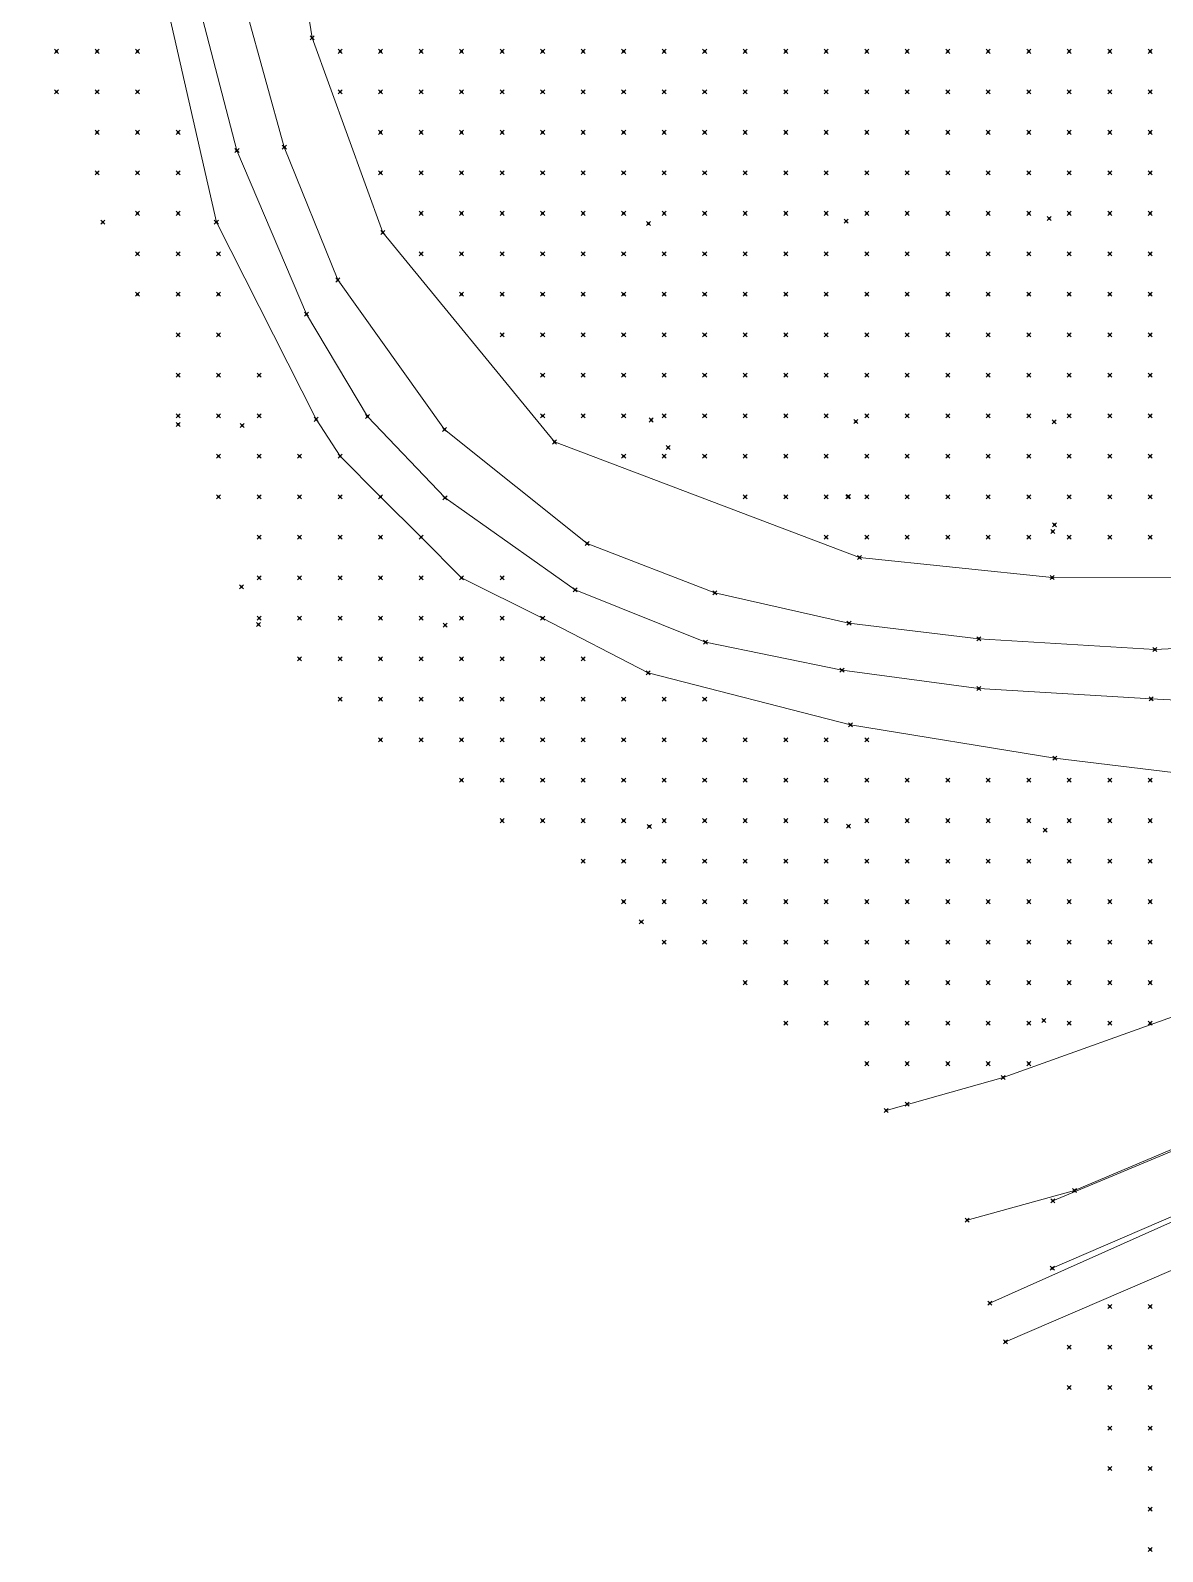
# Model space of a CAD drawing. Header units: metres. Extents: x 441556 to 446409, y 432338 to 461058.
# Drawn here: x 445752.1 to 445835.9, y 433836.1 to 433948.8 of the extents above; entities that cross this region are included whole.
import ezdxf

# ---------------------------------------------------------------- set-up
doc = ezdxf.new("R2010")
doc.units = ezdxf.units.M
doc.header["$MEASUREMENT"] = 0
doc.header["$PDMODE"] = 35
doc.header["$PDSIZE"] = 0.15
for name, color, linetype, lineweight in [('DTM-BRE-RevN_0YP_BREAKLINE', 1, 'Continuous', 0), ('DTM-BRE-RevN_GRP_CANAL', 2, 'Continuous', 0), ('DTM-BRE-RevN_GRP_CANAL IRIGATIE JOS', 2, 'Continuous', 0), ('DTM-BRE-RevN_GRP_CANAL IRIGATIE SUS', 2, 'Continuous', 0), ('DTM-BRE-RevN_GRP_DIG', 2, 'Continuous', 0), ('DTM-BRE-RevN_GRP_DRUM DE PIATRA', 2, 'Continuous', 0), ('DTM-BRE-RevN_GRP_PLATFORMA BETON', 2, 'Continuous', 0), ('DTM-BRE-RevN_GRP_TALUZ JOS', 2, 'Continuous', 0), ('DTM-NOK-RevN_LIDAR_co_lidar', 91, 'Continuous', 0), ('DTM-NOK-RevN_RTK', 32, 'Continuous', 0)]:
    doc.layers.add(name, color=color, linetype=linetype, lineweight=lineweight)

msp = doc.modelspace()

# ---------------------------------------------------------------- linework, layer by layer
at = {"layer": 'DTM-BRE-RevN_0YP_BREAKLINE'}
msp.add_polyline3d([(445797.813, 433901.211, 320.242), (445790.008, 433905.262, 320.172), (445784.009, 433908.262, 320.674), (445781.01, 433911.261, 320.292), (445778.011, 433914.261, 320.198), (445775.011, 433917.26, 320.321), (445773.24, 433919.996, 320.562)], dxfattribs=at)
at = {"layer": 'DTM-BRE-RevN_GRP_CANAL'}
for p, q in [((445764.684, 433950.249, 318.41), (445767.376, 433939.9, 318.385)), ((445768.064, 433950.32, 318.457), (445770.881, 433940.158, 318.447)), ((445767.376, 433939.9, 318.385), (445772.524, 433927.789, 318.428)), ((445770.881, 433940.158, 318.447), (445774.836, 433930.317, 318.433)), ((445774.836, 433930.317, 318.433), (445782.749, 433919.242, 318.426)), ((445772.524, 433927.789, 318.428), (445777.048, 433920.216, 318.444)), ((445777.048, 433920.216, 318.444), (445782.779, 433914.176, 318.377)), ((445782.749, 433919.242, 318.426), (445793.308, 433910.806, 318.394)), ((445782.779, 433914.176, 318.377), (445792.42, 433907.369, 318.314)), ((445793.308, 433910.806, 318.394), (445802.757, 433907.137, 318.403)), ((445792.42, 433907.369, 318.314), (445802.066, 433903.496, 318.284)), ((445802.757, 433907.137, 318.403), (445812.69, 433904.898, 318.315)), ((445812.69, 433904.898, 318.315), (445822.304, 433903.747, 318.284)), ((445822.304, 433903.747, 318.284), (445835.345, 433902.949, 318.261)), ((445802.066, 433903.496, 318.284), (445812.174, 433901.413, 318.255)), ((445835.345, 433902.949, 318.261), (445840.659, 433903.199, 318.254)), ((445812.174, 433901.413, 318.255), (445822.294, 433900.059, 318.19)), ((445822.294, 433900.059, 318.19), (445835.074, 433899.282, 318.124)), ((445835.074, 433899.282, 318.124), (445838.571, 433899.117, 318.025))]:
    msp.add_line(p, q, dxfattribs=at)
at = {"layer": 'DTM-BRE-RevN_GRP_CANAL IRIGATIE JOS'}
for p, q in [((445765.849, 433934.606, 320.417), (445752.083, 433995.114, 321.582)), ((445773.24, 433919.996, 320.562), (445765.849, 433934.606, 320.417)), ((445812.808, 433897.358, 320.792), (445797.813, 433901.211, 320.242)), ((445827.927, 433894.899, 321.208), (445812.808, 433897.358, 320.792)), ((445843.109, 433893.048, 321.722), (445827.927, 433894.899, 321.208))]:
    msp.add_line(p, q, dxfattribs=at)
at = {"layer": 'DTM-BRE-RevN_GRP_CANAL IRIGATIE SUS'}
for p, q in [((445770.462, 433963.699, 321.409), (445772.935, 433948.251, 321.126)), ((445772.935, 433948.251, 321.126), (445778.175, 433933.843, 321.134)), ((445778.175, 433933.843, 321.134), (445790.892, 433918.317, 321.167)), ((445790.892, 433918.317, 321.167), (445813.47, 433909.765, 321.603)), ((445813.47, 433909.765, 321.603), (445827.741, 433908.27, 321.714)), ((445827.741, 433908.27, 321.714), (445842.373, 433908.329, 322.098))]:
    msp.add_line(p, q, dxfattribs=at)
at = {"layer": 'DTM-BRE-RevN_GRP_DIG'}
for p, q in [((445844.659, 433869.349, 325.763), (445829.394, 433862.872, 325.707)), ((445829.394, 433862.872, 325.707), (445821.437, 433860.667, 325.769))]:
    msp.add_line(p, q, dxfattribs=at)
at = {"layer": 'DTM-BRE-RevN_GRP_DRUM DE PIATRA'}
for p, q in [((445842.811, 433868.383, 326.051), (445827.781, 433862.103, 326.04)), ((445842.866, 433863.665, 326.249), (445827.744, 433857.111, 326.196))]:
    msp.add_line(p, q, dxfattribs=at)
at = {"layer": 'DTM-BRE-RevN_GRP_PLATFORMA BETON'}
for p, q in [((445841.264, 433862.637, 325.959), (445823.122, 433854.526, 325.874)), ((445842.483, 433859.512, 323.936), (445824.268, 433851.672, 324.063))]:
    msp.add_line(p, q, dxfattribs=at)
at = {"layer": 'DTM-BRE-RevN_GRP_TALUZ JOS'}
for p, q in [((445838.289, 433876.328, 321.946), (445824.1, 433871.25, 321.965)), ((445824.1, 433871.25, 321.965), (445815.448, 433868.805, 322.644))]:
    msp.add_line(p, q, dxfattribs=at)
at = {"layer": 'DTM-NOK-RevN_LIDAR_co_lidar'}
for p in [(445754.016, 433947.254, 322.286), (445757.015, 433947.254, 321.049), (445760.014, 433947.254, 320.78), (445775.011, 433947.254, 321.949), (445778.011, 433947.254, 322.183), (445781.01, 433947.254, 323.155), (445784.009, 433947.254, 323.253), (445787.009, 433947.254, 322.85), (445790.008, 433947.254, 322.71), (445793.008, 433947.254, 322.605), (445796.007, 433947.254, 322.399), (445799.006, 433947.254, 322.254), (445802.006, 433947.254, 322.212), (445805.005, 433947.254, 322.204), (445808.004, 433947.254, 322.203), (445811.004, 433947.254, 322.255), (445814.003, 433947.254, 322.288), (445817.003, 433947.254, 322.363), (445820.002, 433947.254, 322.399), (445823.001, 433947.254, 322.423), (445826.001, 433947.254, 322.465), (445829, 433947.254, 322.458), (445832, 433947.254, 322.449), (445834.999, 433947.254, 322.439), (445754.016, 433944.254, 322.491), (445757.015, 433944.254, 321.063), (445760.014, 433944.254, 320.739), (445775.011, 433944.254, 321.609), (445778.011, 433944.254, 321.998), (445781.01, 433944.254, 322.64), (445784.009, 433944.254, 323.088), (445787.009, 433944.254, 322.793), (445790.008, 433944.254, 322.597), (445793.008, 433944.254, 322.494), (445796.007, 433944.254, 322.336), (445799.006, 433944.254, 322.221), (445802.006, 433944.254, 322.188), (445805.005, 433944.254, 322.182), (445808.004, 433944.254, 322.194), (445811.004, 433944.254, 322.219), (445814.003, 433944.254, 322.264), (445817.003, 433944.254, 322.327), (445820.002, 433944.254, 322.355), (445823.001, 433944.254, 322.383), (445826.001, 433944.254, 322.419), (445829, 433944.254, 322.442), (445832, 433944.254, 322.432), (445834.999, 433944.254, 322.427), (445757.015, 433941.255, 321.263), (445760.014, 433941.255, 320.748), (445763.014, 433941.255, 320.304), (445778.011, 433941.255, 321.888), (445781.01, 433941.255, 322.047), (445784.009, 433941.255, 322.534), (445787.009, 433941.255, 322.66), (445790.008, 433941.255, 322.474), (445793.008, 433941.255, 322.411), (445796.007, 433941.255, 322.297), (445799.006, 433941.255, 322.209), (445802.006, 433941.255, 322.159), (445805.005, 433941.255, 322.13), (445808.004, 433941.255, 322.154), (445811.004, 433941.255, 322.193), (445814.003, 433941.255, 322.244), (445817.003, 433941.255, 322.303), (445820.002, 433941.255, 322.351), (445823.001, 433941.255, 322.389), (445826.001, 433941.255, 322.454), (445829, 433941.255, 322.49), (445832, 433941.255, 322.488), (445834.999, 433941.255, 322.486), (445757.015, 433938.256, 321.468), (445760.014, 433938.256, 320.74), (445763.014, 433938.256, 320.463), (445778.011, 433938.256, 321.599), (445781.01, 433938.256, 321.898), (445784.009, 433938.256, 322.156), (445787.009, 433938.256, 322.44), (445790.008, 433938.256, 322.343), (445793.008, 433938.256, 322.346), (445796.007, 433938.256, 322.284), (445799.006, 433938.256, 322.208), (445802.006, 433938.256, 322.164), (445805.005, 433938.256, 322.153), (445808.004, 433938.256, 322.194), (445811.004, 433938.256, 322.221), (445814.003, 433938.256, 322.276), (445817.003, 433938.256, 322.351), (445820.002, 433938.256, 322.4), (445823.001, 433938.256, 322.433), (445826.001, 433938.256, 322.453), (445829, 433938.256, 322.483), (445832, 433938.256, 322.5), (445834.999, 433938.256, 322.477), (445760.014, 433935.256, 320.831), (445763.014, 433935.256, 320.509), (445781.01, 433935.256, 321.853), (445784.009, 433935.256, 321.869), (445787.009, 433935.256, 322.082), (445790.008, 433935.256, 322.243), (445793.008, 433935.256, 322.29), (445796.007, 433935.256, 322.264), (445799.006, 433935.256, 322.214), (445802.006, 433935.256, 322.178), (445805.005, 433935.256, 322.188), (445808.004, 433935.256, 322.203), (445811.004, 433935.256, 322.253), (445814.003, 433935.256, 322.283), (445817.003, 433935.256, 322.339), (445820.002, 433935.256, 322.362), (445823.001, 433935.256, 322.414), (445826.001, 433935.256, 322.466), (445829, 433935.256, 322.504), (445832, 433935.256, 322.509), (445834.999, 433935.256, 322.524), (445760.014, 433932.257, 320.992), (445763.014, 433932.257, 320.573), (445766.013, 433932.257, 320.26), (445781.01, 433932.257, 321.671), (445784.009, 433932.257, 321.832), (445787.009, 433932.257, 321.868), (445790.008, 433932.257, 322.136), (445793.008, 433932.257, 322.258), (445796.007, 433932.257, 322.254), (445799.006, 433932.257, 322.257), (445802.006, 433932.257, 322.247), (445805.005, 433932.257, 322.285), (445808.004, 433932.257, 322.338), (445811.004, 433932.257, 322.359), (445814.003, 433932.257, 322.379), (445817.003, 433932.257, 322.438), (445820.002, 433932.257, 322.489), (445823.001, 433932.257, 322.507), (445826.001, 433932.257, 322.542), (445829, 433932.257, 322.532), (445832, 433932.257, 322.516), (445834.999, 433932.257, 322.5), (445760.014, 433929.257, 321.425), (445763.014, 433929.257, 320.829), (445766.013, 433929.257, 320.479), (445784.009, 433929.257, 321.835), (445787.009, 433929.257, 321.892), (445790.008, 433929.257, 322.15), (445793.008, 433929.257, 322.398), (445796.007, 433929.257, 322.414), (445799.006, 433929.257, 322.374), (445802.006, 433929.257, 322.362), (445805.005, 433929.257, 322.446), (445808.004, 433929.257, 322.523), (445811.004, 433929.257, 322.559), (445814.003, 433929.257, 322.59), (445817.003, 433929.257, 322.579), (445820.002, 433929.257, 322.544), (445823.001, 433929.257, 322.455), (445826.001, 433929.257, 322.428), (445829, 433929.257, 322.433), (445832, 433929.257, 322.45), (445834.999, 433929.257, 322.464), (445763.014, 433926.258, 321.069), (445766.013, 433926.258, 320.707), (445787.009, 433926.258, 321.876), (445790.008, 433926.258, 321.913), (445793.008, 433926.258, 322.43), (445796.007, 433926.258, 322.533), (445799.006, 433926.258, 322.509), (445802.006, 433926.258, 322.405), (445805.005, 433926.258, 322.47), (445808.004, 433926.258, 322.452), (445811.004, 433926.258, 322.402), (445814.003, 433926.258, 322.44), (445817.003, 433926.258, 322.454), (445820.002, 433926.258, 322.447), (445823.001, 433926.258, 322.445), (445826.001, 433926.258, 322.455), (445829, 433926.258, 322.488), (445832, 433926.258, 322.515), (445834.999, 433926.258, 322.502), (445763.014, 433923.259, 321.455), (445766.013, 433923.259, 321.053), (445769.012, 433923.259, 320.703), (445790.008, 433923.259, 321.735), (445793.008, 433923.259, 322.037), (445796.007, 433923.259, 322.367), (445799.006, 433923.259, 322.504), (445802.006, 433923.259, 322.508), (445805.005, 433923.259, 322.475), (445808.004, 433923.259, 322.45), (445811.004, 433923.259, 322.434), (445814.003, 433923.259, 322.43), (445817.003, 433923.259, 322.504), (445820.002, 433923.259, 322.506), (445823.001, 433923.259, 322.499), (445826.001, 433923.259, 322.485), (445829, 433923.259, 322.498), (445832, 433923.259, 322.497), (445834.999, 433923.259, 322.485), (445763.014, 433920.259, 321.778), (445766.013, 433920.259, 321.511), (445769.012, 433920.259, 320.989), (445790.008, 433920.259, 321.264), (445793.008, 433920.259, 321.692), (445796.007, 433920.259, 321.85), (445799.006, 433920.259, 322.308), (445802.006, 433920.259, 322.376), (445805.005, 433920.259, 322.375), (445808.004, 433920.259, 322.345), (445811.004, 433920.259, 322.338), (445814.003, 433920.259, 322.339), (445817.003, 433920.259, 322.396), (445820.002, 433920.259, 322.425), (445823.001, 433920.259, 322.445), (445826.001, 433920.259, 322.452), (445829, 433920.259, 322.476), (445832, 433920.259, 322.526), (445834.999, 433920.259, 322.504), (445766.013, 433917.26, 321.752), (445769.012, 433917.26, 321.217), (445772.012, 433917.26, 320.795), (445775.011, 433917.26, 320.321), (445796.007, 433917.26, 321.579), (445799.006, 433917.26, 321.696), (445802.006, 433917.26, 321.818), (445805.005, 433917.26, 322.009), (445808.004, 433917.26, 322.142), (445811.004, 433917.26, 322.274), (445814.003, 433917.26, 322.228), (445817.003, 433917.26, 322.317), (445820.002, 433917.26, 322.433), (445823.001, 433917.26, 322.53), (445826.001, 433917.26, 322.591), (445829, 433917.26, 322.657), (445832, 433917.26, 322.874), (445834.999, 433917.26, 322.905), (445766.013, 433914.261, 321.857), (445769.012, 433914.261, 321.324), (445772.012, 433914.261, 320.823), (445775.011, 433914.261, 320.588), (445778.011, 433914.261, 320.198), (445805.005, 433914.261, 321.769), (445808.004, 433914.261, 321.97), (445811.004, 433914.261, 322.125), (445814.003, 433914.261, 321.981), (445817.003, 433914.261, 322.06), (445820.002, 433914.261, 322.212), (445823.001, 433914.261, 322.289), (445826.001, 433914.261, 322.358), (445829, 433914.261, 322.4), (445832, 433914.261, 322.518), (445834.999, 433914.261, 322.772), (445769.012, 433911.261, 321.543), (445772.012, 433911.261, 321.047), (445775.011, 433911.261, 320.74), (445778.011, 433911.261, 320.635), (445781.01, 433911.261, 320.292), (445811.004, 433911.261, 321.713), (445814.003, 433911.261, 321.624), (445817.003, 433911.261, 321.603), (445820.002, 433911.261, 321.675), (445823.001, 433911.261, 321.692), (445826.001, 433911.261, 321.781), (445829, 433911.261, 321.919), (445832, 433911.261, 322.108), (445834.999, 433911.261, 322.413), (445769.012, 433908.262, 321.795), (445772.012, 433908.262, 321.332), (445775.011, 433908.262, 320.978), (445778.011, 433908.262, 320.833), (445781.01, 433908.262, 320.821), (445784.009, 433908.262, 320.674), (445787.009, 433908.262, 319.796), (445769.012, 433905.262, 321.819), (445772.012, 433905.262, 321.555), (445775.011, 433905.262, 321.392), (445778.011, 433905.262, 321.159), (445781.01, 433905.262, 321.036), (445784.009, 433905.262, 320.982), (445787.009, 433905.262, 320.8), (445790.008, 433905.262, 320.172), (445772.012, 433902.263, 321.762), (445775.011, 433902.263, 321.554), (445778.011, 433902.263, 321.166), (445781.01, 433902.263, 321.189), (445784.009, 433902.263, 321.168), (445787.009, 433902.263, 321.045), (445790.008, 433902.263, 320.908), (445793.008, 433902.263, 320.628), (445775.011, 433899.264, 321.418), (445778.011, 433899.264, 320.818), (445781.01, 433899.264, 321.173), (445784.009, 433899.264, 321.347), (445787.009, 433899.264, 321.226), (445790.008, 433899.264, 321.133), (445793.008, 433899.264, 321.001), (445796.007, 433899.264, 321.037), (445799.006, 433899.264, 321.065), (445802.006, 433899.264, 320.778), (445778.011, 433896.264, 320.975), (445781.01, 433896.264, 321.586), (445784.009, 433896.264, 321.551), (445787.009, 433896.264, 321.428), (445790.008, 433896.264, 321.362), (445793.008, 433896.264, 321.251), (445796.007, 433896.264, 321.221), (445799.006, 433896.264, 321.321), (445802.006, 433896.264, 321.425), (445805.005, 433896.264, 321.454), (445808.004, 433896.264, 321.424), (445811.004, 433896.264, 321.238), (445814.003, 433896.264, 320.997), (445784.009, 433893.265, 321.624), (445787.009, 433893.265, 321.508), (445790.008, 433893.265, 321.546), (445793.008, 433893.265, 321.538), (445796.007, 433893.265, 321.57), (445799.006, 433893.265, 321.54), (445802.006, 433893.265, 321.582), (445805.005, 433893.265, 321.627), (445808.004, 433893.265, 321.561), (445811.004, 433893.265, 321.484), (445814.003, 433893.265, 321.447), (445817.003, 433893.265, 321.458), (445820.002, 433893.265, 321.432), (445823.001, 433893.265, 321.387), (445826.001, 433893.265, 321.317), (445829, 433893.265, 321.3), (445832, 433893.265, 321.282), (445834.999, 433893.265, 321.204), (445787.009, 433890.266, 321.546), (445790.008, 433890.266, 321.559), (445793.008, 433890.266, 321.687), (445796.007, 433890.266, 321.756), (445799.006, 433890.266, 321.751), (445802.006, 433890.266, 321.791), (445805.005, 433890.266, 321.852), (445808.004, 433890.266, 321.758), (445811.004, 433890.266, 321.632), (445814.003, 433890.266, 321.578), (445817.003, 433890.266, 321.566), (445820.002, 433890.266, 321.573), (445823.001, 433890.266, 321.491), (445826.001, 433890.266, 321.483), (445829, 433890.266, 321.464), (445832, 433890.266, 321.457), (445834.999, 433890.266, 321.438), (445793.008, 433887.266, 321.684), (445796.007, 433887.266, 321.704), (445799.006, 433887.266, 321.822), (445802.006, 433887.266, 321.865), (445805.005, 433887.266, 321.885), (445808.004, 433887.266, 321.869), (445811.004, 433887.266, 321.775), (445814.003, 433887.266, 321.754), (445817.003, 433887.266, 321.773), (445820.002, 433887.266, 321.834), (445823.001, 433887.266, 321.745), (445826.001, 433887.266, 321.744), (445829, 433887.266, 321.73), (445832, 433887.266, 321.692), (445834.999, 433887.266, 321.666), (445796.007, 433884.267, 321.534), (445799.006, 433884.267, 321.737), (445802.006, 433884.267, 321.827), (445805.005, 433884.267, 321.845), (445808.004, 433884.267, 321.777), (445811.004, 433884.267, 321.76), (445814.003, 433884.267, 321.793), (445817.003, 433884.267, 321.811), (445820.002, 433884.267, 321.855), (445823.001, 433884.267, 321.88), (445826.001, 433884.267, 321.91), (445829, 433884.267, 321.945), (445832, 433884.267, 321.949), (445834.999, 433884.267, 321.918), (445799.006, 433881.267, 321.587), (445802.006, 433881.267, 321.751), (445805.005, 433881.267, 321.763), (445808.004, 433881.267, 321.764), (445811.004, 433881.267, 321.758), (445814.003, 433881.267, 321.73), (445817.003, 433881.267, 321.757), (445820.002, 433881.267, 321.824), (445823.001, 433881.267, 321.878), (445826.001, 433881.267, 321.948), (445829, 433881.267, 322.053), (445832, 433881.267, 322.062), (445834.999, 433881.267, 321.964), (445805.005, 433878.268, 321.671), (445808.004, 433878.268, 321.729), (445811.004, 433878.268, 321.777), (445814.003, 433878.268, 321.731), (445817.003, 433878.268, 321.732), (445820.002, 433878.268, 321.799), (445823.001, 433878.268, 321.912), (445826.001, 433878.268, 321.949), (445829, 433878.268, 322.075), (445832, 433878.268, 322.145), (445834.999, 433878.268, 321.941), (445808.004, 433875.269, 321.621), (445811.004, 433875.269, 321.676), (445814.003, 433875.269, 321.707), (445817.003, 433875.269, 321.757), (445820.002, 433875.269, 321.816), (445823.001, 433875.269, 321.891), (445826.001, 433875.269, 321.876), (445829, 433875.269, 321.896), (445832, 433875.269, 322.004), (445834.999, 433875.269, 322.058), (445814.003, 433872.269, 321.765), (445817.003, 433872.269, 321.928), (445820.002, 433872.269, 321.957), (445823.001, 433872.269, 322.034), (445826.001, 433872.269, 322.141), (445817.003, 433869.27, 322.532), (445832, 433854.273, 324.585), (445834.999, 433854.273, 324.371), (445829, 433851.274, 324.337), (445832, 433851.274, 324.248), (445834.999, 433851.274, 324.217), (445829, 433848.274, 324.219), (445832, 433848.274, 324.305), (445834.999, 433848.274, 324.282), (445832, 433845.275, 324.188), (445834.999, 433845.275, 324.442), (445832, 433842.275, 323.808), (445834.999, 433842.275, 323.957), (445834.999, 433839.276, 323.91), (445834.999, 433836.277, 323.854)]:
    msp.add_point(p, dxfattribs=at)
at = {"layer": 'DTM-NOK-RevN_RTK'}
for p in [(445772.935, 433948.251, 321.126), (445767.376, 433939.9, 318.385), (445770.881, 433940.158, 318.447), (445757.441, 433934.594, 321.531), (445765.849, 433934.606, 320.417), (445797.839, 433934.493, 322.177), (445812.487, 433934.678, 322.265), (445827.514, 433934.878, 322.476), (445778.175, 433933.843, 321.134), (445774.836, 433930.317, 318.433), (445772.524, 433927.789, 318.428), (445763.015, 433919.622, 321.787), (445767.758, 433919.533, 321.246), (445773.24, 433919.996, 320.562), (445777.048, 433920.216, 318.444), (445798.052, 433919.947, 322.171), (445813.2, 433919.825, 322.304), (445827.89, 433919.809, 322.418), (445782.749, 433919.242, 318.426), (445790.892, 433918.317, 321.167), (445799.294, 433917.914, 321.611), (445782.779, 433914.176, 318.377), (445812.6, 433914.254, 322.002), (445812.652, 433914.28, 321.855), (445827.774, 433911.693, 322.084), (445827.908, 433912.19, 322.144), (445793.308, 433910.806, 318.394), (445813.47, 433909.765, 321.603), (445827.741, 433908.27, 321.714), (445767.703, 433907.591, 321.992), (445792.42, 433907.369, 318.314), (445802.757, 433907.137, 318.403), (445768.975, 433904.79, 321.837), (445782.788, 433904.75, 321.115), (445812.69, 433904.898, 318.315), (445822.304, 433903.747, 318.284), (445802.066, 433903.496, 318.284), (445835.345, 433902.949, 318.261), (445812.174, 433901.413, 318.255), (445797.813, 433901.211, 320.242), (445822.294, 433900.059, 318.19), (445835.074, 433899.282, 318.124), (445812.808, 433897.358, 320.792), (445827.927, 433894.899, 321.208), (445797.908, 433889.845, 321.736), (445812.664, 433889.862, 321.612), (445827.214, 433889.571, 321.513), (445797.313, 433882.776, 321.741), (445827.115, 433875.469, 321.825), (445824.1, 433871.25, 321.965), (445815.448, 433868.805, 322.644), (445827.781, 433862.103, 326.04), (445829.394, 433862.872, 325.707), (445821.437, 433860.667, 325.769), (445827.744, 433857.111, 326.196), (445823.122, 433854.526, 325.874), (445824.268, 433851.672, 324.063)]:
    msp.add_point(p, dxfattribs=at)

doc.saveas('drawing.dxf')
